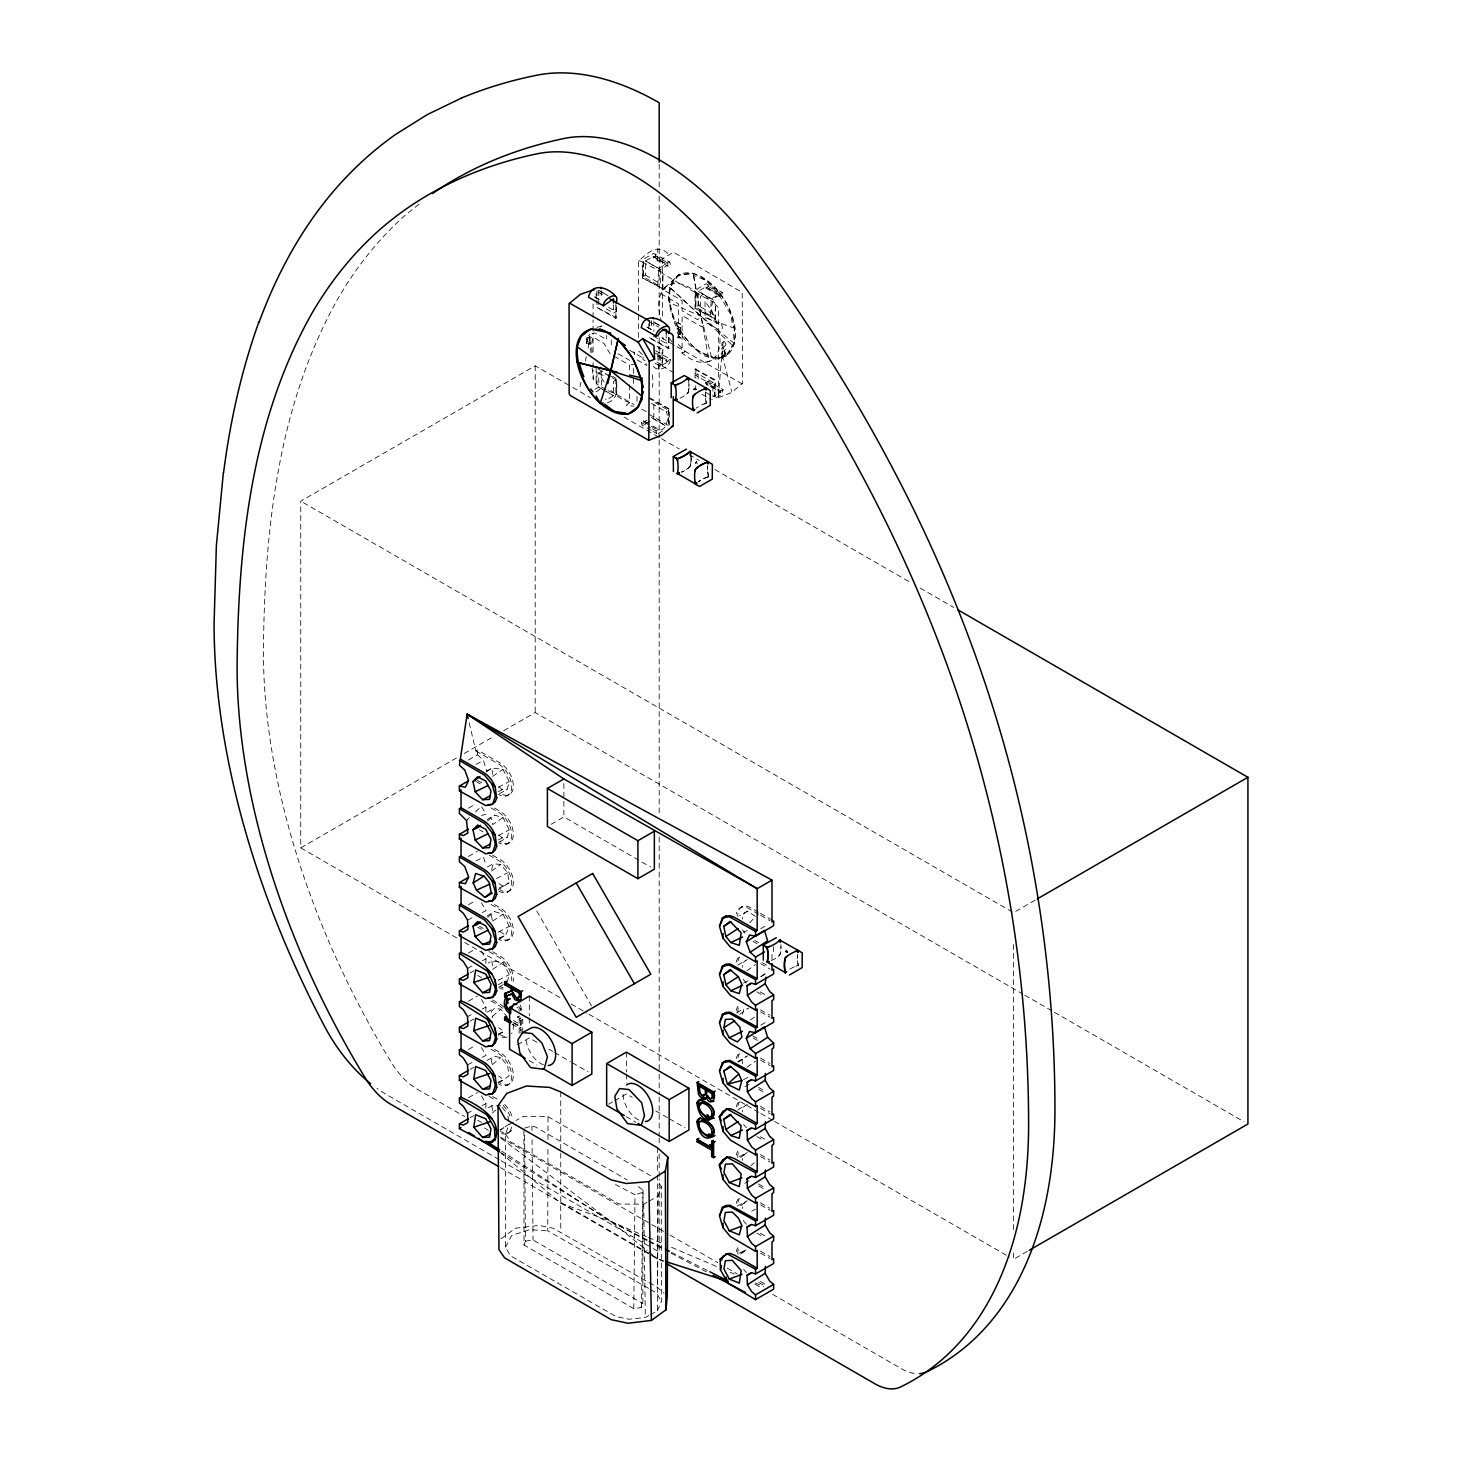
<?xml version="1.0" encoding="UTF-8"?>
<svg xmlns="http://www.w3.org/2000/svg" width="1462" height="1462" viewBox="0 0 1462 1462"><rect width="100%" height="100%" fill="white"/><g stroke="black" fill="none" stroke-linecap="round" stroke-linejoin="round"><path stroke-width="0.75" stroke-dasharray="5 3.75" d="M648.781 1315.562L645.327 1317.463L628.952 1319.254L616.087 1316.586L510.476 1255.803L505.523 1247.177L505.651 1134.183L508.758 1124.625L514.149 1121.573M606.017 389.459L596.13 383.757L596.953 383.208L593.462 380.559L593.079 369.959M593.079 367.675L593.079 360.84M593.079 351.721L593.079 333.482M593.079 331.216L593.079 319.812M593.079 317.528L593.079 303.858M594.888 389.404L598.762 387.065L598.78 372.92L601.247 371.494L610.495 376.83M638.492 337.43L638.51 312.74M638.51 310.492L638.528 261.095C647.337 253.072 658.467 242.308 669.048 254.863M523.908 1130.583L524.017 1245.003L633.777 1308.654L641.434 1307.54L642.841 1303.592L642.988 1190.105L637.14 1185.645M643.006 276.537L645.473 275.112L645.491 260.967L653.13 256.453L667.988 265.006L668.024 266.267L653.222 257.714L653.203 256.526L667.988 265.006L660.331 269.428L645.491 260.967L660.331 269.428L660.294 283.665L657.827 285.09L643.006 276.537L643.371 260.748L645.181 258.207L653.605 253.383L669.724 262.009L670.491 264.585L668.024 266.267M652.947 426.063L658.503 429.28C665.557 433.099 669.815 417.639 666.233 411.882L668.719 410.456L653.898 401.904L653.843 416.615L652.582 419.356M712.944 314.074C709.381 308.299 713.639 292.839 720.693 296.658L705.872 288.124L705.835 286.863L698.178 291.303L698.142 305.521L695.674 306.947L710.477 315.5L712.944 314.074L698.142 305.521M648.525 1288.351L547.757 1230.876L547.939 1148.675M547.958 1139.538L548.012 1116.694L523.158 1116.493L515.958 1120.568M612.34 377.909L616.05 380.047C617.531 389.733 617.713 401.008 605.56 403.165M657.827 285.09L658.594 268.441L669.724 262.009M668.719 410.456L668.353 426.228M710.477 315.5L711.263 298.833L722.392 292.418L723.16 294.995L720.693 296.658M601.247 371.494C600.279 378.073 604.756 389.111 595.692 391.761M695.674 306.947L696.022 291.157L697.849 288.617L706.256 283.774L722.392 292.418M720.675 392.127L720.693 390.939L705.872 382.386L705.835 383.684L720.602 392.309L705.835 383.684M650.499 1314.612L657.407 1310.829L658.138 1196.062L661.244 1186.504L657.626 1180.876M688.913 386.937L688.931 384.762M691.014 460.53L691.014 458.355M780.854 949.094L780.872 946.937M641.434 1307.54L642.988 1190.105M633.777 1308.654L635.001 1194.728L615.557 1184.585M705.872 382.386L708.339 381.216L723.16 389.769L721.077 394.831L712.652 399.711M718.865 358.08L726.431 355.979L734.326 343.46C737.524 314.568 720.602 284.45 693.317 273.54L678.733 274.618L674.768 278.657M655.067 353.055L668.024 360.547L667.988 361.845L660.312 366.268L654.793 363.051L660.312 366.268L660.294 352.068L657.827 353.493M708.339 381.216L707.023 385.493M655.689 350.807L670.491 359.36C670.272 366.871 658.339 373.157 653.039 366.048M726.431 355.979C716.599 357.532 704.574 359.506 697.392 350.697C680.378 334.524 664.68 312.21 670.181 287.521L678.733 274.618M485.804 963.421L485.987 958.889L481.418 951.068M485.804 1011.667L485.987 1007.135L481.418 999.314M485.804 1108.178L485.987 1103.646L481.418 1095.824M703.971 404.133L706.237 403.274L706.036 400.935A34.905 20.157 60 0 1 705.707 392.09M708.376 476.886L708.485 476.502A34.905 20.157 60 0 1 707.626 465.775A34.905 20.157 60 0 0 708.12 474.529L708.302 476.575M798.325 965.231L797.978 963.111M787.36 952.329L787.671 951.086M695.017 378.165L695.017 369.082L714.754 380.485L714.754 396.366L718.262 397.755L721.862 354.188L731.713 391.597M587.706 339.221L586.262 339.55M721.698 353.42C724.421 352.104 719.414 356.509 722.63 353.018M586.244 339.623L587.651 339.44M589.826 338.581L589.753 337.594M723.16 356.088L721.808 357.148L723.16 355.631M587.706 341.267L586.445 342.474L587.706 340.847M721.643 345.05L722.411 344.502L721.698 345.251M694.56 388.143C692.586 392.51 695.218 384.689 695.181 390.391M695.784 463.125L696.643 461.718L697.264 463.984M722.338 347.371L723.142 348.303L724.86 346.001A1.901 1.188 -55.5 0 0 724.238 343.808C723.653 340.39 721.643 345.142 723.471 346.494L721.15 345.836L721.771 343.826A2.175 1.371 -55.5 0 1 723.343 341.87M580.012 386.608L580.907 382.35M585.385 360.986L586.28 356.728M588.071 348.175L589.862 339.641L590.94 352.781M780.562 953.06L778.625 956.331M669.687 287.411L668.372 299.637L674.768 323.632A46.126 26.627 60 0 0 689.79 345.215L697.392 350.697L715.576 358.373A46.126 26.627 60 0 0 732.188 345.105L734.326 343.46L733.504 332.861L734.71 328.329L732.188 323.486L730.781 314.074L727.107 308.866A46.126 26.627 60 0 0 712.104 287.301L706.475 280.667L693.408 275.258L693.317 273.54L686.299 274.143A46.126 26.627 60 0 0 669.687 287.411L732.188 345.105M693.536 389.641L694.176 389.075M696.643 461.718L695.62 463.216L696.57 462.047M787.488 951.122L787.196 952.347M688.529 380.211A34.905 20.157 60 0 1 688.127 392.492L688.054 392.766A34.905 20.157 0 0 1 679.428 398.432M691.051 456.016A34.905 20.157 60 0 1 690.722 464.477L688.785 467.749A34.905 20.157 0 0 1 681.511 472.208M771.369 960.607A34.905 20.157 0 0 0 779.922 954.96L780.068 954.649A34.905 20.157 60 0 0 780.909 944.598M499.346 793.775L507.168 789.316L509.288 781.603L502.983 769.396L491.872 767.989L486.517 771.296M499.346 842.039L507.168 837.58L509.288 829.868L502.983 817.642L494.558 815.12L487.01 819.561M507.168 982.336L509.288 974.624L502.983 962.416L491.872 961.009L488.271 963.001M695.309 389.312L696.625 389.331M742.385 1014.336L743.957 1008.542L748.928 1008.213M491.652 869.561L493.279 863.75L500.753 864.481L507.661 872.814L509.105 882.756L498.103 889.919M798.289 965.377L795.913 966.309M588.82 343.332C591.617 340.975 586.847 343.935 589.807 342.784M690.192 466.122L690.21 466.067A34.905 20.157 60 0 0 690.612 453.805M680.433 334.341L678.094 334.25L677.198 330.851L680.488 332.751C679.848 338.49 674.329 327.36 680.122 333.61M524.017 1245.003L525.443 1241.147L524.639 1134.896M786.117 951.25L786.282 950.172L786.958 952.657M589.168 339.056C590.484 341.706 589.844 338.416 589.606 339.038M487.01 916.071L494.558 911.63L502.983 914.152L509.288 926.378L505.633 935.333L498.487 939.225M657.407 1310.829L661.372 1301.491L661.244 1186.504M690.137 466.287L690.192 466.396A34.905 20.157 0 0 1 681.511 472.025M520.783 1017.643L520.326 1018.63L517.712 1017.132L518.389 1016.291M589.917 342.565L588.857 343.095M725.17 353.621L724.183 353.402M505.523 1247.177L511.7 1235.5L529.536 1229.633L547.757 1230.876M589.57 337.521L588.985 338.453L589.899 337.996M686.683 394.155L688.109 392.565M724.732 350.569L724.055 351.775L724.713 350.569M725.042 353.786L725.463 352.58L724.183 353.64M718.262 397.755L731.164 392.73L742.568 383.483L742.203 292.437L673.562 252.25L657.132 261.735L657.845 248.686M749.732 922.924L755.452 916.345L747.356 911.155L739.662 915.705M487.632 820.84L494.558 815.12M487.632 917.35L494.558 911.63M507.661 1017.589L500.753 1009.237L494.558 1008.14L491.287 1011.613L492.511 1017.771M498.451 1083.159L509.105 1075.776L507.661 1065.835L500.753 1057.501L494.558 1056.405L491.287 1059.877L492.511 1066.017M706.128 403.146L706.164 403.092A34.905 20.157 0 0 0 696.241 408.136M708.211 476.722L708.266 476.685A34.905 20.157 0 0 0 698.324 481.729M789.9 969.142A34.905 20.157 0 0 1 797.96 965.377L798.161 965.194A34.905 20.157 60 0 1 797.484 954.357M469.448 817.623L466.451 820.456L470.782 819.049M475.424 811.958L481.418 806.293L485.987 814.133L481.638 815.54M664.79 287.74L676.084 277.469M718.737 329.736L707.608 323.303L701.577 326.794L682.096 315.536L682.096 352.963L683.321 354.005A43.257 24.982 60 0 0 718.737 329.736L722.63 328.182L720.894 321.896L716.965 323.431L705.031 316.541L705.031 301.537L708.321 298.869L703.734 293.698L700.444 296.311L700.444 317.857L697.429 319.593L682.096 310.748L682.096 300.66L663.108 289.695L665.722 287.411L660.879 293.698A43.257 24.982 60 0 0 661.665 321.75M722.283 358.373L723.16 357.569L722.118 357.861M587.157 342.894L586.262 343.68L587.322 343.387M750.901 1165.616L754.154 1162.802M492.383 1016.474L500.753 1009.237M492.383 1064.72L500.753 1057.501M492.383 1112.984L495.728 1110.097M706.384 403.073L706.219 402.927A34.905 20.157 60 0 1 705.543 392.181M418.991 204.278L405.504 214.987A881.056 508.685 60 0 0 338.563 297.554C277.707 404.736 264.366 530.998 263.434 652.143A559.672 323.139 60 0 0 391.615 1062.856A53.601 30.958 60 0 0 417.237 1089.172L464.642 1116.529M629.629 384.999L629.629 402.617L626.339 405.193L633.74 406.217M740.649 1157.484L745.675 1153.701M740.649 1205.748L745.675 1201.947M740.649 1253.994L745.675 1250.211M708.321 476.868L706.073 477.727A34.905 20.157 0 0 0 698.324 481.93M747.356 911.155L742.02 915.102L742.605 919.086M509.105 1124.04L500.223 1130.272M747.356 959.419L742.02 963.367L742.605 967.332M738.365 1062.106L747.356 1055.929L737.743 1061.613M747.356 1104.176L742.02 1108.123L742.605 1112.107M747.356 1152.44L742.02 1156.387L742.605 1160.353M747.356 1200.686L742.02 1204.633L742.605 1208.617M742.02 1252.897L747.356 1248.95M500.973 1238.789L515.483 1228.244L539.003 1225.412L553.221 1228.263L657.48 1287.437L664.022 1293.176M746.954 970.731L755.452 964.609M746.954 1067.242L755.452 1061.12M486.736 771.698L491.872 767.989L492.676 774.275M491.506 871.005L500.753 864.481M760.971 976.726L766.6 972.851L759.491 977.548M642.348 261.972L662.926 272.827L662.926 288.8L642.348 277.871L642.348 261.972L638.949 260.547M662.103 289.275L662.926 272.827M695.017 292.382L715.594 303.219L715.594 319.191L695.017 308.263L695.017 292.382L662.103 273.376M714.754 319.666L715.594 303.219M607.991 390.61L616.708 394.612L616.708 378.713L612.761 376.428M695.547 388.965L696.46 389.422M653.222 257.714L655.689 256.033L654.921 253.456M705.872 288.124L708.339 286.442L707.571 283.866M651.248 430.321L642.001 424.985L641.233 422.39L643.7 420.727L651.102 425.003M656.383 433.136L656.036 430.943L658.503 429.28M492.603 776.34L502.983 769.396M502.983 817.642L492.603 824.605L491.287 818.592M492.603 921.115L502.983 914.152M492.603 969.361L502.983 962.416M750.335 1019.909L755.635 1016.401M739.681 1014.226L747.082 1009.42M498.451 1034.895L503.787 1031.478L498.761 1027.695M744.871 1086.723L750.426 1083.36M744.743 1183.325L750.189 1180.072M722.374 352.525L722.703 351.629L721.716 352.653M737.743 965.103L745.437 960.552M737.743 1109.859L745.437 1105.309M694.45 388.307L694.56 389.495M736.537 1012.892L743.957 1008.542M643.7 420.727L643.737 421.988L647.575 419.758M658.211 433.574L663.255 430.65M642.348 277.871L662.926 288.8M616.708 317.912L596.13 306.983L615.886 318.387L616.708 302.013M606.182 308.793L613.583 313.069L616.05 311.644L616.032 305.357M456.729 937.928L300.752 847.869L300.752 501.155L535.202 365.811L570.747 386.315M695.017 308.263L715.594 319.191M653.276 335.986L666.233 343.46L668.719 342.035L668.682 335.748M662.103 350.076L662.926 349.601L662.103 365.957L662.103 350.076L658.156 347.792M669.377 348.321L648.799 337.393L668.554 348.778L669.377 332.422M616.05 380.047L613.583 381.472L613.547 395.709L605.889 400.131L605.853 398.87M695.017 369.082L715.594 380.01L714.754 396.366M712.944 382.477L698.142 373.925L695.674 375.35L710.477 383.903L712.944 382.477L712.963 396.622L720.602 392.309M648.799 398.194L669.377 409.122L669.377 425.003M300.752 847.869L456.4 758.01M464.276 753.46L493.827 736.409M503.677 730.726L535.202 712.524L1022.852 994.069M469.192 722.831L475.844 750.938L477.489 749.988L500.205 763.091A18.622 10.746 60 0 1 513.363 785.898A18.622 10.746 60 0 1 500.205 793.5M468.443 759.966L477.489 754.739L477.489 749.988M468.443 808.212L475.68 804.045M507.022 795.767L508.666 794.816M468.443 856.476L477.489 851.25M507.022 844.031L508.666 843.081M551.083 824.349L563.875 816.966L650.426 866.929M468.443 904.722L475.68 900.555M507.022 892.277L508.666 891.327M468.443 952.986L475.68 948.801M507.022 940.541L508.666 939.591M470.252 972.833L473.871 970.75M468.443 1001.232L477.489 996.006M470.252 1021.097L473.871 1018.996M517.712 1016.949L519.357 1015.999L517.712 1017.132M522.738 1032.592L522.738 1019.507L520.801 1018.374L520.801 1024.752L519.156 1025.703L519.156 1019.325L521.971 1017.68M468.443 1049.497L475.68 1045.312M519.156 1019.325L521.093 1020.458L522.738 1019.507M511.901 1024.04L519.156 1028.225L520.801 1027.274L520.801 1033.652M740.832 907.482L742.477 906.531M470.252 1069.343L473.871 1067.26M517.475 1044.745L529.317 1037.91L537.139 1042.424M468.443 1097.743L477.489 1092.516M507.022 1085.297L508.666 1084.347M470.252 1117.608L473.871 1115.506M785.478 951.799L786.392 950.483L785.88 951.506M507.022 1133.562L508.666 1132.611M524.584 1128.116L531.894 1125.978L535.732 1127.092L627.381 1180.017M608.631 1104.212L612.578 1101.928M614.552 1100.795L626.394 1093.941L632.26 1097.341M1035.151 900.135L1013.477 912.653L300.752 501.155M642.311 1192.572L635.001 1194.728M1027.274 1251.399L1013.477 1259.367L1013.477 1252.514M650.042 421.184L642.001 424.985M760.77 928.662L766.38 925.464M760.77 1025.173L768.263 1020.896M499.346 986.795L503.257 984.566M505.651 1134.183L510.585 1141.785L618.993 1204.012L643.755 1204.195L647.355 1202.166M649.146 1201.143L658.138 1196.062M487.394 866.984L493.279 863.75M488.271 1107.757L491.872 1105.765L500.753 1105.747M499.145 888.128L509.105 882.756M739.37 1156.698L745.364 1153.5M737.36 1206.022L745.364 1201.764M739.37 1253.208L745.364 1250.01M486.992 1012.179L494.558 1008.14M486.992 1060.425L494.558 1056.405M751.724 1211.212L755.507 1209.22M498.323 787.287L509.288 781.603M498.323 835.551L509.288 829.868M498.323 932.062L509.288 926.378M498.323 980.308L509.288 974.624M743.573 983.158L749.056 980.308M743.573 1079.669L749.056 1076.818M498.304 791.655L502.215 789.644L507.168 789.316M498.304 839.919L502.215 837.909L507.168 837.58M498.304 984.675L502.215 982.665L498.816 979.869M467.548 920.073L473.067 917.241M482.296 912.526L485.987 910.625L481.418 902.803M467.548 968.337L473.067 965.505M482.296 960.772L485.987 958.889M467.548 1016.583L471.221 1014.701M482.296 1009.036L485.987 1007.135M467.548 1064.848L473.067 1062.015M482.296 1057.282L485.987 1055.4L481.418 1047.578M467.548 1113.094L471.221 1111.211M482.296 1105.546L485.987 1103.646M476.009 764.352L483.483 760.551L486.718 770.967M476.009 860.862L483.483 857.061L486.078 865.394M496.513 878.498L507.661 872.814M587.541 337.649L586.262 338.27L587.706 338.179M586.426 341.139L587.706 339.714L586.445 342.071M586.426 341.651L587.541 341.121M723.16 351.026L721.881 351.063M724.183 350.551L725.463 349.327M724.183 352.927L725.298 351.739M668.024 360.547L670.491 359.36M720.693 390.939L723.16 389.769M723.343 341.87L724.585 341.852A2.175 1.371 -55.5 0 1 725.024 342.839L725.609 343.552A2.723 1.7 -55.5 0 1 725.627 345.599L723.16 348.979A1.882 1.17 -55.5 0 1 721.789 348.596L722.356 347.335M498.012 1034.073L503.787 1031.478M498.012 1082.319L503.787 1079.724L498.761 1075.959M499.949 1129.706L503.787 1127.988L500.443 1125.466M499.364 937.818L505.633 935.333L498.834 930.801M610.147 353.932L604.117 343.479L592.987 337.064L589.095 338.617L590.831 334.341L594.76 332.806L606.693 339.696L606.693 335.419M682.096 352.963L685.386 351.757L677.984 344.21L674.695 345.361M743.263 932.098L747.447 930.654M706.731 362.028L721.205 357.386M597.081 327.415L603.349 325.423A43.257 24.982 60 0 0 600.315 326.83M525.443 1241.147L533.063 1239.995L642.841 1303.592M645.089 360.785L643.042 359.524L643.042 355.357M742.203 383.921L655.744 334.56M634.526 364.404L631.237 364.44M629.629 402.617L628.404 402.214A43.257 24.982 60 0 1 608.503 387.649M500.333 1152.568L560.75 1203.098L657.48 1258.946L663.876 1260.975M734.71 328.329L700.938 316.249L669.633 302.744M560.75 1203.098L610.842 1221.483L646.423 1236.633M648.507 1237.51L663.163 1243.76M671.533 1247.324L717.586 1266.933M730.141 1272.269L734.326 1274.06M755.251 1282.978L763.621 1286.542M647.191 1239.94L610.842 1221.483L501.375 1152.933M649.201 1240.982L663.346 1248.164M671.423 1252.258L707.772 1270.734M646.917 1240.507L610.842 1221.483L501.649 1151.106M648.927 1241.567L662.962 1248.968M670.985 1253.19L707.06 1272.214M713.036 299.765L698.178 291.303L712.963 299.948M594.76 296.95L600.315 300.112L594.833 296.823M651.175 329.389L645.583 326.209L651.12 329.48M658.686 356.545L667.988 361.845L655.049 354.279M602.381 389.349L613.547 395.709L606.145 391.396M651.412 417.547L666.233 425.99M650.499 1289.484L656.42 1292.865L661.372 1301.491M598.78 304.516L598.762 290.39L608.009 295.69M598.689 290.317L607.973 295.671M705.616 392.383L711.208 395.581M643.737 421.988L658.613 430.522M548.012 1116.694L650.517 1175.594M655.689 256.033L670.491 264.585M708.339 286.442L723.16 294.995M714.754 303.785L718.646 307.842L718.646 396.714M645.473 275.112L660.294 283.665M660.879 293.698L678.386 303.804L678.478 337.247L680.086 337.539L678.478 335.986M598.122 292.144L604.044 295.58M648.799 321.421L658.668 327.123M608.649 307.367L616.05 311.644M657.005 346.183L662.926 349.601M657.005 362.156L662.926 365.573M642.348 354.572L638.492 350.898M662.103 365.957L673.726 372.664M629.629 350.295L642.914 357.971M701.998 394.32L711.263 399.674M637.231 359.963L646.953 365.591M688.109 392.803L688.639 390.884A34.905 20.157 60 0 0 689.095 384.67M618.134 353.749L629.629 360.383M614.058 356.18L629.629 365.189L629.629 371.787M649.621 397.719L669.377 409.122M598.122 368.936L606.017 373.486M607.991 374.637L615.886 379.188L615.886 395.16M598.78 372.92L604.318 376.136M651.431 403.329L666.233 411.882M616.708 394.612L634.142 404.663M641.873 409.141L647.684 412.485M648.799 414.166L668.554 425.57L668.554 409.598M641.233 422.39L650.48 427.745M652.344 428.805L656.036 430.943M653.112 431.4L656.803 433.538M572.72 387.467L590.484 397.719M624.036 417.09L659.581 437.613M661.555 438.764L679.318 449.017M689.205 454.719L699.074 460.42M714.863 469.54L910.314 582.369M920.201 588.071L953.754 607.461M1024.825 995.202L1052.476 1011.156M1054.449 1012.307L1243.979 1121.719M758.504 912.233L750.938 907.865A18.622 10.746 60 0 0 737.798 916.363M760.404 913.33L773.636 920.969M475.844 750.938L498.56 764.041A18.622 10.746 60 0 1 511.718 786.848A18.622 10.746 60 0 1 498.56 794.451M758.76 914.28L749.293 908.816A18.622 10.746 60 0 0 736.336 913.896M760.642 915.358L770.108 920.822M477.489 780.379L483.173 783.669M754.721 940.45L758.504 942.624M475.844 781.329L481.528 784.619M753.076 941.4L756.859 943.575M494.522 808.084L500.205 811.355A18.622 10.746 60 0 1 513.363 834.144A18.622 10.746 60 0 1 500.205 841.746M762.287 962.672L767.97 965.943M490.994 807.938L498.56 812.305A18.622 10.746 60 0 1 511.718 835.094A18.622 10.746 60 0 1 498.56 842.697M760.642 963.622L770.108 969.087M479.39 829.74L483.173 831.915M760.404 991.967L766.07 995.256M756.859 991.839L764.425 996.207M492.639 855.233L500.205 859.601A18.622 10.746 60 0 1 513.363 882.408A18.622 10.746 60 0 1 500.205 890.011M760.404 1009.84L769.853 1015.304M489.094 855.106L498.56 860.551A18.622 10.746 60 0 1 511.718 883.359A18.622 10.746 60 0 1 498.56 890.961M760.642 1011.868L770.108 1017.333M752.82 1035.864L758.504 1039.135M753.076 1037.91L760.642 1042.278M494.522 904.594L500.205 907.865A18.622 10.746 60 0 1 513.363 930.654A18.622 10.746 60 0 1 500.205 938.257M760.404 1058.086L769.853 1063.55M490.994 904.448L498.56 908.816A18.622 10.746 60 0 1 511.718 931.605A18.622 10.746 60 0 1 498.56 939.207M760.642 1060.133L770.108 1065.597M479.39 926.25L483.173 928.425M758.504 1087.399L766.07 1091.767M477.745 927.2L481.528 929.375M758.76 1089.428L764.425 1092.717M492.639 951.744L500.205 956.111A18.622 10.746 60 0 1 513.162 981.441M760.404 1106.35L769.853 1111.796M489.094 951.616L498.56 957.062A18.622 10.746 60 0 1 511.7 980.746M760.642 1108.379L770.108 1113.843M464.624 942.478L561.353 998.345M571.24 1004.028L587.03 1013.148M589.003 1014.299L744.98 1104.34M746.954 1105.491L758.796 1112.326M760.77 1113.459L772.612 1120.294M774.586 1121.445L1009.529 1257.082M760.404 1136.742L766.07 1140.013M477.745 975.446L481.528 977.639M756.859 1136.595L764.425 1140.963M492.639 1000.008L500.205 1004.376A18.622 10.746 60 0 1 504.701 1007.885M760.404 1154.596L769.853 1160.06M490.994 1000.958L498.56 1005.326A18.622 10.746 60 0 1 503.056 1008.835M760.642 1156.643L770.108 1162.107M513.546 1020.567L520.801 1024.752M513.71 1022.559L519.156 1025.703M513.546 1023.089L520.801 1027.274M548.853 1049.186L552.764 1051.434M554.719 1052.567L570.344 1061.595M572.3 1062.728L587.925 1071.737M655.689 1110.864L667.421 1117.644M669.377 1118.759L685.002 1127.787M758.504 1183.909L766.07 1188.277M758.76 1185.938L764.425 1189.227M529.116 1060.59L536.938 1065.104M626.193 1116.621L635.952 1122.268M494.522 1049.351L500.205 1052.622A18.622 10.746 60 0 1 513.363 1075.429A18.622 10.746 60 0 1 500.205 1083.031M760.404 1202.861L769.853 1208.306M490.994 1049.204L498.56 1053.572A18.622 10.746 60 0 1 511.718 1076.379A18.622 10.746 60 0 1 498.56 1083.982M760.642 1204.889L770.108 1210.353M760.404 1233.252L766.07 1236.523M756.859 1233.106L764.425 1237.473M492.639 1096.518L498.304 1099.789M760.404 1251.106L769.853 1256.571M489.094 1096.372L496.66 1100.74M760.642 1253.153L770.108 1258.618M760.404 1281.498L766.07 1284.787M477.745 1120.221L481.528 1122.396M758.76 1282.448L764.425 1285.738M484.397 1127.933L488.345 1130.217M500.187 1137.052L668.079 1233.983M670.053 1235.116L717.787 1262.675M727.235 1268.139L737.195 1273.895M754.977 1284.148L760.898 1287.583M772.594 1294.327L901.122 1368.542A53.601 30.958 60 0 0 918.118 1373.695M499.127 1159.585L386.48 1094.563A116.339 67.161 60 0 1 376.958 1088.422M501.1 1160.737L651.284 1247.433M653.258 1248.585L659.179 1252.002L659.179 1179.03M500.552 1167.663L649.877 1253.866M651.76 1254.963L663.108 1261.505M720.675 295.47L705.835 286.863L720.565 295.415M658.814 325.021L653.24 321.804L664.296 328.219M653.24 418.625L666.142 426.173M598.762 387.065L604.299 390.317M498.926 883.596L503.787 886.703M501.046 1138.222L610.842 1221.483L647.118 1250.613M648.854 1252.002L657.48 1258.946M734.326 343.46L700.938 316.249L670.181 287.521M498.816 786.848L502.215 789.644M498.816 835.094L502.215 837.909M518.553 1006.313L520.965 1010.041M516.908 1007.263L517.95 1008.14M658.594 369.265L657.827 355.595M477.489 754.739L483.483 760.551M502.142 1107.428L507.661 1114.099M663.675 339.074L662.524 337.064M520.161 1005.052L523.03 1012.654M536.773 911.009L591.525 1005.838M520.033 1008.232L521.057 1010.863M646.003 363.545L646.35 364.477M716.965 323.431L716.252 321.421A43.257 24.982 60 0 0 705.031 301.537M518.772 1009.42L519.321 1010.991M711.537 357.331L700.938 316.249L693.317 273.54M786.501 951.652L786.392 950.483L786.885 952.42M491.287 915.102L492.511 921.261M693.408 275.258L708.467 357.258M742.02 1059.877L742.605 1063.843M507.954 1116.091L508.813 1122.048M491.872 961.009L492.95 969.379M491.872 1105.765L492.676 1112.052M592.183 368.113L593.079 379.06M643.755 1204.195L645.327 1317.463M531.894 1125.978L531.949 1130.528M532.04 1139.647L533.063 1239.995M797.338 956.44L797.357 958.633M707.498 467.858L707.517 470.051M705.415 394.283L705.415 396.458M698.142 373.925L698.16 380.01M695.693 385.767L695.711 389.915M653.88 321L653.898 331.417M651.394 320.726L651.412 328.84M613.565 304.955L613.583 313.069M601.211 290.591L601.229 298.924M666.233 333.373L666.233 343.46M662.487 258.646L662.524 319.136M1013.477 944.58L1013.477 1229.706M773.636 946.608L773.636 951.36L771.991 952.31L771.991 961.247M721.881 355.339L723.16 354.517L722.813 356.728L721.881 356.454M695.839 291.833L695.839 307.788M695.839 368.607L695.839 377.726M668.554 337.375L668.554 348.778M659.179 164.329L659.179 187.136M659.179 196.255L659.179 317.108M659.179 337.631L659.179 437.96M659.179 440.245L659.179 814.206M659.179 836.995L659.179 1071.865M659.179 1074.15L659.179 1094.672M659.179 1096.957L659.179 1135.718M659.179 1138.003L659.179 1144.837M659.179 1153.957L659.179 1176.764M657.48 1147.798L657.48 1172.762M657.48 1175.028L657.48 1287.437M649.621 321.019L649.621 327.835M648.799 323.705L648.799 328.256M643.17 261.424L643.17 277.396M637.03 396.403L637.03 401.758M634.161 352.744L634.526 354.389L634.526 352.452L631.237 351.063M633.338 368.479L633.338 377.086M633.338 379.243L633.338 383.537M626.394 1052.147L626.394 1071.957M626.394 1074.15L626.394 1082.94M615.886 304.699L615.886 318.387M611.28 339.86L611.28 346.311M596.953 290.627L596.953 297.426M596.953 299.692L596.953 306.508M596.953 371.86L596.953 383.208M596.13 293.295L596.13 302.415M596.13 367.784L596.13 383.757M589.844 340.81L588.729 341.359M563.875 783.431L563.875 799.074M563.875 801.304L563.875 816.966M560.75 1091.95L560.75 1231.589M535.202 365.811L535.202 712.524M529.317 996.115L529.317 1015.907M529.317 1018.1L529.317 1024.698M521.093 1020.458L521.093 1033.543M519.156 1028.225L519.156 1034.603M543.407 1064.775A20.943 12.098 60 0 1 526.028 1037.91M638.784 1120.075A20.943 12.098 60 0 1 623.104 1093.941M746.442 1272.525A18.622 10.746 60 0 1 743.701 1269.363M737.798 1254.158A18.622 10.746 60 0 1 739.534 1246.666M511.59 1130.254A18.622 10.746 60 0 1 500.205 1131.277M504.701 1104.395A18.622 10.746 60 0 1 512.815 1119.015M746.442 1224.279A18.622 10.746 60 0 1 742.477 1219.345M737.981 1202.458A18.622 10.746 60 0 1 739.534 1198.401M737.798 1157.648A18.622 10.746 60 0 1 739.534 1150.155M504.701 1036.448A18.622 10.746 60 0 1 500.205 1034.767M513.162 1024.423A18.622 10.746 60 0 1 511.59 1033.744M746.442 1127.769A18.622 10.746 60 0 1 743.701 1124.589M737.981 1105.948A18.622 10.746 60 0 1 739.534 1101.891M503.239 987.855A18.622 10.746 60 0 1 500.205 986.521M737.981 1057.702A18.622 10.746 60 0 1 739.534 1053.645M737.798 1012.874A18.622 10.746 60 0 1 739.534 1005.381M746.442 982.994A18.622 10.746 60 0 1 742.477 978.078M737.981 961.192A18.622 10.746 60 0 1 739.534 957.135M745.035 933.231A18.622 10.746 60 0 1 742.477 929.814M736.336 1251.673A18.622 10.746 60 0 1 737.89 1247.616M511.517 1127.147A18.622 10.746 60 0 1 500.077 1133.013M503.056 1105.345A18.622 10.746 60 0 1 509.946 1116.018M736.336 1203.409A18.622 10.746 60 0 1 740.832 1197.013M736.336 1155.163A18.622 10.746 60 0 1 737.89 1151.106M507.022 1037.051A18.622 10.746 60 0 1 498.56 1035.717M736.336 1106.898A18.622 10.746 60 0 1 740.832 1100.502M503.056 989.153A18.622 10.746 60 0 1 498.56 987.471M736.336 1058.652A18.622 10.746 60 0 1 740.832 1052.256M736.336 1010.388A18.622 10.746 60 0 1 737.89 1006.331M736.336 962.142A18.622 10.746 60 0 1 740.832 955.746M672.1 342.035A43.257 24.982 60 0 1 669.925 338.873M663.108 289.695A43.257 24.982 60 0 1 700.444 296.311M589.789 334.396A1.901 1.188 -55.5 0 1 588.565 335.693M603.879 381.655A43.257 24.982 60 0 1 598.945 373.395M592.147 352.543A43.257 24.982 60 0 1 592.987 337.064M652.344 374.784A43.257 24.982 60 0 1 652.472 387.375M680.524 328.365C680.031 326.958 676.486 326.044 677.198 325.825A1.955 1.133 60 0 1 677.747 325.167L679.629 326.099A2.248 1.298 60 0 1 680.397 327.488L680.524 328.365M590.008 343.003L588.565 344.502L590.008 343.223M725.463 354.736C723.672 357.916 723.58 353.256 725.463 354.736M590.008 336.26L588.565 337.759L590.008 336.26M680.488 338.033L677.198 337.631L678.13 337.21L677.198 334.195L680.488 338.033M680.488 324.144L677.198 322.243L677.564 324.4L677.564 322.956L680.488 324.144M680.488 329.973L677.198 328.073L677.198 330.12L677.564 328.786L680.488 331.929L680.488 329.973M670.4 304.717A46.546 26.864 60 0 0 724.659 356.235A46.546 26.864 60 0 0 712.688 284.962A46.546 26.864 60 0 0 670.4 304.717"/><path stroke-width="1.5" d="M569.522 303.073L638.163 342.145L649.238 361.315L648.762 440.3L570.271 395.508L569.157 393.698L569.083 303.676L580.414 294.355L594.723 289.33M667.823 1157.063L667.293 1296.026L665.923 1309.879L651.412 1320.424L627.911 1323.256L611.262 1319.674L504.609 1257.868L498.944 1249.663L498.012 1105.765L506.711 1093.448L526.411 1086.01L549.621 1087.399L560.75 1091.95L657.48 1147.798L667.823 1157.063L665.338 1171.062L665.923 1309.879M629.537 375.076L642.037 377.982L642.037 399.583L636.957 408.337A46.126 26.645 60 0 1 631.748 411.699M666.233 333.373C669.486 325.386 658.375 331.618 658.503 334.999L656.036 336.169C655.506 328.895 673.562 319.392 668.682 333.665M613.565 302.926L613.547 298.869L603.386 305.777C602.856 298.486 620.893 288.983 616.032 303.255M765.412 1266.476L765.156 1273.274L769.725 1281.096L773.636 1284.404L773.636 1289.155L755.543 1299.608L727.912 1283.033L720.455 1269.875L720.163 1259.184L726.98 1253.775L755.543 1269.199L757.188 1268.248L757.188 1250.394L755.543 1251.344L730.287 1236.523L722.904 1227.568L719.505 1215.836L722.356 1207.466L729.246 1206.241L755.543 1220.953L757.188 1220.002L757.188 1202.148L755.543 1203.098L730.287 1188.277L722.904 1179.322L719.304 1164.94L723.087 1159.658L726.98 1157.264L755.543 1172.688L757.188 1171.738L757.188 1153.883L755.543 1154.834L755.543 1150.082L751.614 1146.793L747.393 1139.958L747.064 1130.528L751.614 1127.951L755.543 1129.194L773.636 1118.741L773.636 1113.989L771.991 1114.939L771.991 1097.085L773.636 1096.134L773.636 1091.383L769.725 1088.075L765.156 1080.254L765.412 1073.455M755.543 1203.098L755.543 1198.347L751.614 1195.039L747.393 1188.222L747.064 1178.774L751.614 1176.216L755.543 1177.44L773.636 1166.987L773.636 1162.235L771.991 1163.185L771.991 1145.331L773.636 1144.38L773.636 1139.629L769.725 1136.339L765.156 1128.5L765.412 1121.719M755.543 1251.344L755.543 1246.593L751.614 1243.285L747.393 1236.468L747.064 1227.038L751.614 1224.462L755.543 1225.704L773.636 1215.251L773.636 1210.499L771.991 1211.45L771.991 1193.595L773.636 1192.645L773.636 1187.893L769.725 1184.585L765.156 1176.764L765.412 1169.966M755.543 1299.608L755.543 1294.857L751.614 1291.549L747.393 1284.732L747.064 1275.284L751.614 1272.726L755.543 1273.95L773.636 1263.497L773.636 1258.745L771.991 1259.696L771.991 1241.841L773.636 1240.891L773.636 1236.139L769.725 1232.85L765.156 1225.01L765.412 1218.23M755.543 1154.834L730.287 1140.013L722.904 1131.058L719.304 1116.694L723.087 1111.394L726.98 1109L755.543 1124.442L757.188 1123.492L757.188 1105.638L755.543 1106.588L730.287 1091.767L722.904 1082.812L719.505 1071.079L722.356 1062.71L729.246 1061.467L755.543 1076.178L757.188 1075.228L757.188 1057.373L755.543 1058.324L730.287 1043.503L722.904 1034.548L719.505 1022.815L722.356 1014.445L729.246 1013.221L755.543 1027.932L757.188 1026.982L757.188 1009.127L755.543 1010.078L730.287 995.256L722.904 986.302L719.505 974.569L722.356 966.199L729.246 964.957L755.543 979.668L757.188 978.718L757.188 960.863L755.543 961.813L730.287 946.992L722.904 938.037L723.087 933.578M722.904 986.302L723.087 981.824M722.904 1034.548L723.087 1030.089M722.904 1082.812L723.087 1078.335M722.904 1131.058L723.087 1126.599M722.904 1179.322L723.087 1174.845M722.904 1227.568L723.087 1223.109M675.462 387.448L675.206 385.091L677.527 384.25M694.907 481.857L695.364 484.196L699.585 486.462L712.268 479.116L712.396 464.313L708.229 461.955A34.905 20.157 0 0 0 695.601 469.192L696.917 467.822A34.905 20.157 0 0 1 706.329 462.449L708.503 461.864L690.101 451.52A34.905 20.157 0 0 1 677.564 458.776L677.198 459.068A34.905 20.157 60 0 1 677.399 473.505L695.638 484.032A34.905 20.157 0 0 1 696.771 482.972M767.057 947.65L767.221 947.632A34.905 20.157 60 0 1 767.258 962.087L767.459 960.461A34.905 20.157 60 0 0 767.404 949.624L767.057 947.65L763.292 945.311L763.328 960.15M643.353 391.725L638.656 406.235L627.947 414.349C594.467 411.864 576.412 376.52 577.015 346.677L580.944 336.388L584.617 333.135A46.126 26.645 60 0 1 589.807 329.772M507.881 1003.425L508.027 1002.018M223.394 472.354L216.376 545.509L214.073 623.653A629.482 363.435 60 0 0 324.655 1026.543A116.339 67.161 60 0 0 370.672 1083.671M755.543 1058.324L755.543 1053.572L750.152 1048.693L746.314 1038.258L749.549 1031.551L755.543 1032.684L773.636 1022.23L773.636 1017.479L771.991 1018.429L771.991 1000.575L773.636 999.624L773.636 994.873L769.725 991.565L765.156 983.743L766.015 977.201M459.397 760.441L484.653 775.262L492.036 784.217L495.435 795.949L492.584 804.319L485.695 805.544L459.397 790.832L459.397 786.081L465.391 787.214L468.626 780.525L464.788 770.072L459.397 765.193L467.146 714.169L771.991 880.124L771.991 921.919L773.636 920.969L773.636 925.72L755.543 936.173L749.549 935.04L746.314 941.747L750.152 952.182L755.543 957.062L755.543 961.813M769.213 961.704L767.258 962.087A34.905 20.157 0 0 0 769.213 961.503M473.779 982.464L475.643 969.964L485.676 974.003L491.013 984.109L489.551 992.369L482.661 992.735L473.779 982.464L489.752 977.018M473.779 1030.728L475.643 1018.21L485.676 1022.249L491.013 1032.355L489.551 1040.615L482.661 1040.999L473.779 1030.728L489.752 1025.282M473.779 1078.974L475.643 1066.474L485.676 1070.513L491.013 1080.601L489.551 1088.879L482.661 1089.245L473.779 1078.974L489.752 1073.528M473.779 1127.239L475.643 1114.72L485.676 1118.759L491.013 1128.865L489.551 1137.125L482.661 1137.509L473.779 1127.239L489.752 1121.793M723.928 1027.676L725.39 1019.416L732.279 1019.051L739.754 1026.945L741.928 1037.198L737.341 1041.931L729.264 1037.782L723.928 1027.676L734.692 1020.823M700.335 1105.126L702.052 1101.928C707.992 1102.037 714.388 1107.721 713.584 1114.044A5.939 3.436 60 0 1 711.976 1116.054L711.044 1116.182M675.517 398.285L675.152 400.168L693.536 410.438A34.905 20.157 0 0 1 694.669 409.397M679.355 473.121L677.235 473.743L677.619 471.879M708.065 463.692L708.503 461.864M797.923 952.274L798.289 950.391L796.169 951.031M593.079 290.189L593.462 289.238M692.878 397.5L694.815 394.228M694.962 471.093L695.327 469.521A34.905 20.157 60 0 0 695.437 483.922L696.771 483.173M785.24 957.976L784.82 959.675A34.905 20.157 60 0 0 784.747 970.439L785.222 972.778L786.611 971.755M607.772 383.665L617.805 340.573M511.864 1007.921L513.71 1004.01L516.689 1004.504M720.455 1269.875L721.515 1265.507M618.316 338.416L610.787 370.727L600.188 403.384L603.258 403.037M492.584 997.34C504.755 974.587 477.983 959.821 461.042 952.511L459.397 953.462L459.397 958.213L463.326 961.503L467.548 968.337L467.877 977.767L463.326 980.344L459.397 979.101L459.397 983.853L485.695 998.564L492.584 997.34L488.253 997.705M492.584 1045.586C504.755 1022.852 477.983 1008.086 461.042 1000.757L459.397 1001.708L459.397 1006.459L463.326 1009.767L467.548 1016.583L467.877 1026.032L463.326 1028.59L459.397 1027.366L459.397 1032.117L485.695 1046.829L492.584 1045.586L488.253 1045.951M473.195 882.92L475.643 873.454L484.123 876.231L489.076 882.28L491.177 892.441L484.891 897.376L476.466 890.175L473.195 882.92L483.94 876.067M693.39 395.581L693.463 395.617A34.905 20.157 0 0 1 706.055 388.399L704.245 388.855M798.033 950.556L797.978 950.574A34.905 20.157 0 0 0 785.459 957.774L786.757 956.404M468.443 829.118L459.397 834.345L459.397 839.097L485.695 853.808L492.584 852.565L495.435 844.195L492.036 832.463L484.653 823.508L459.397 808.687L461.042 807.737L483.739 820.858A18.622 10.746 60 0 1 495.143 835.04L496.714 846.169L495.143 850.226L492.201 852.584L488.253 852.931M468.443 877.364L459.397 882.591L459.397 887.343L485.695 902.054L492.584 900.83L495.435 892.46L492.036 880.727L484.653 871.772L459.397 856.951L461.042 856.001L483.739 869.104A18.622 10.746 60 0 1 495.143 883.286L496.714 894.433L495.143 898.49L492.201 900.83L488.253 901.195M468.443 925.629L459.397 930.855L459.397 935.607L485.695 950.318L492.584 949.076L495.435 940.706L492.036 928.973L484.653 920.018L459.397 905.197L461.042 904.247L483.739 917.368A18.622 10.746 60 0 1 495.143 931.55L496.714 942.679L495.143 946.736L492.201 949.094L488.253 949.441M468.443 1070.385L459.397 1075.612L459.397 1080.363L485.695 1095.075L492.584 1093.85L495.435 1085.48L492.036 1073.748L484.653 1064.793L459.397 1049.972L461.042 1049.022L483.739 1062.125A18.622 10.746 60 0 1 495.143 1076.306L496.714 1087.454L495.143 1091.511L492.201 1093.85L488.253 1094.197M722.904 938.037L719.505 926.305L722.356 917.935L726.029 916.034L729.977 915.687L734.491 917.368L757.188 930.472L757.188 888.677L467.146 714.169L468.169 718.5M506.784 998.071L506.382 1005.637M259.121 322.097C277.652 271.713 303.986 223.668 340.134 183.719A966.163 557.826 60 0 1 395.836 134.285L427.361 114.548L461.316 98.155M461.042 759.491L483.739 772.594A18.622 10.746 60 0 1 495.143 786.775L496.714 797.923L495.143 801.98L492.201 804.319L488.253 804.685M495.143 979.796L496.714 990.944L495.143 995.001L492.201 997.34M495.143 1028.06L496.714 1039.19L495.143 1043.247L492.201 1045.604M495.143 1139.757C503.147 1118.247 476.521 1104.395 461.042 1097.268L459.397 1098.218L459.397 1102.969L463.326 1106.277L467.548 1113.094L467.877 1122.542L463.326 1125.1L459.397 1123.876L459.397 1128.627L487.961 1144.052L492.201 1142.114L495.143 1139.757L494.485 1127.951L487.029 1114.793L459.397 1098.218M721.515 1115.451L723.087 1111.394M721.515 1163.715L723.087 1159.658M721.515 1260.226L723.087 1256.169M507.277 997.029L505.633 997.979C502.745 1003.316 504.774 1011.43 510.75 1013.623M714.023 1101.233C710.404 1103.426 708.613 1094.398 707.37 1097.304L705.287 1097.925L702.674 1096.518A6.378 3.692 60 0 1 700.115 1093.192L698.781 1083.324M719.505 926.305L723.087 918.374L726.029 916.034M719.505 974.569L723.087 966.638L726.029 964.28L729.977 963.933L757.188 978.718M719.505 1022.815L723.087 1014.884L726.029 1012.545L729.977 1012.179L757.188 1026.982M719.505 1071.079L723.087 1063.148L726.029 1060.791L729.977 1060.443L757.188 1075.228M719.505 1215.836L723.087 1207.904L726.029 1205.565L729.977 1205.2L757.188 1220.002M617.037 372.189L577.399 362.448L577.015 346.677L580.944 336.388L590.337 329.023L610.787 333.062M693.244 395.928L693.299 395.8A34.905 20.157 60 0 0 693.353 410.329L692.824 408.282M522.61 1032.519L517.767 1040.176L519.869 1052.987L530.505 1067.607L544.156 1069.289L547.446 1056.642L541.872 1042.936L531.985 1033.543L522.61 1032.519L529.5 1028.919A20.943 12.098 60 0 1 552.179 1042.004A20.943 12.098 60 0 1 548.25 1065.542M714.991 1135.572C707.297 1141.639 695.638 1127.659 699 1119.38A8.991 5.19 60 0 1 700.682 1117.681M648.762 440.3L662.03 435.018L673.233 425.808L673.233 396.604M677.564 461.042L677.198 459.068L679.611 457.844A34.905 20.157 0 0 0 688.913 452.398L690.228 451.301L690.777 453.695M789.443 975.026L802.181 967.588L802.218 952.804L780.05 940.157A34.905 20.157 60 0 1 780.452 942.387L779.959 940.066A34.905 20.157 0 0 1 767.422 947.358L769.469 946.407M473.012 781.567L477.599 776.834L485.676 780.982L491.013 791.088L489.551 799.348L482.661 799.714L475.187 791.819L473.012 781.567L479.883 776.633M473.012 829.831L477.599 825.08L485.676 829.228L491.013 839.334L489.551 847.594L482.661 847.978L475.187 840.065L473.012 829.831L480.322 825.336M473.012 926.341L477.599 921.59L485.676 925.738L491.013 935.844L489.551 944.105L482.661 944.489L475.187 936.575L473.012 926.341L480.322 921.846M686.829 378.804L688.218 377.781L688.693 380.12M785.295 972.851L785.478 972.596A34.905 20.157 0 0 1 786.611 971.554M726.98 1109L719.304 1116.694L721.515 1120.733M726.98 1157.264L719.304 1164.94L721.515 1168.997M693.5 410.676L694.669 409.579M778.771 940.98L780.105 939.92M738.657 1074.15L727.418 1084.274L739.297 1090.085L741.746 1080.601L738.474 1073.364L730.05 1066.145L723.763 1071.098L727.418 1084.274L742.02 1080.381M700.755 1121.5L702.052 1120.404C707.992 1120.513 714.388 1126.215 713.584 1132.538A5.939 3.436 60 0 1 711.976 1134.549L708.54 1134.019M638.163 342.145L642.677 338.544L653.88 345.324L654.592 359.213L649.238 361.315M487.961 1144.052L494.777 1138.642M720.163 1259.184L726.98 1253.775M723.763 926.323L730.05 921.389L741.161 932.811L739.297 945.311L730.817 942.533L725.865 936.484L723.763 926.323L731.073 921.846M723.763 974.587L730.05 969.635L738.474 976.854L741.746 984.09L739.297 993.575L730.817 990.779L725.865 984.73L723.763 974.587L731.073 970.092M723.763 1119.344L730.05 1114.409L741.161 1125.831L739.297 1138.331L730.817 1135.554L725.865 1129.505L723.763 1119.344L731.073 1114.866M511.133 1010.151C505.377 1011.43 504.39 1000.099 510.019 998.619M714.297 1118.101C705.707 1121.135 696.113 1109.293 699 1100.886A8.991 5.19 60 0 1 701.906 1098.931L705.086 1099.625M755.543 1010.078L755.543 1005.326L751.614 1002.018L747.393 995.202L747.064 985.753L750.609 983.414M725.865 936.484L738.2 928.48M750.152 952.182L767.641 940.815L764.407 930.399L746.314 941.747M725.865 984.73L738.2 976.726M750.152 1048.693L767.641 1037.326L764.407 1026.909L746.314 1038.258M725.865 1129.505L738.2 1121.5M747.393 995.202L765.156 983.743M755.543 1106.588L755.543 1101.836L751.614 1098.529L747.393 1091.712L765.156 1080.254M747.393 1139.958L765.156 1128.5M747.393 1188.222L765.156 1176.764M747.393 1236.468L765.156 1225.01M747.393 1284.732L765.156 1273.274M498.012 1105.765L505.212 1118.85L611.079 1179.871L626.193 1183.489L648.836 1181.643L665.338 1171.062M432.496 193.569C471.915 166.211 517.164 148.338 564.003 138.488A240.207 138.689 60 0 1 754.355 248.394C814.352 330.266 868.008 416.834 912.873 507.917A881.056 508.685 60 0 1 979.796 667.75C1029.193 809.363 1054.888 959.127 1054.943 1109.11A559.672 323.139 60 0 1 926.762 1371.813A53.601 30.958 60 0 1 919.689 1373.64M723.763 1071.098L731.073 1066.602M747.393 1091.712L747.064 1082.264L750.755 1080.053M747.064 1130.528L750.755 1128.317M747.064 1178.774L750.755 1176.563M747.064 1227.038L750.755 1224.809M747.064 1275.284L750.755 1273.073M671.369 382.825L684.289 375.515L706.402 388.271L705.982 390.098A34.905 20.157 60 0 1 706.183 388.472M675.097 400.113L675.371 400.021A34.905 20.157 60 0 0 675.298 385.456L675.426 385.219A34.905 20.157 0 0 0 687.962 377.945L688.145 378.055A34.905 20.157 60 0 1 688.529 380.211M673.47 456.4L686.446 449.126M677.546 473.578L677.454 473.615A34.905 20.157 0 0 0 679.355 472.92M459.397 786.081L468.443 780.854M459.397 790.832L461.042 789.882L461.042 807.737M459.397 839.097L461.042 838.146L461.042 856.001M547.409 788.457L637.907 840.705L654.355 831.202L654.355 869.196L637.907 878.699L547.409 826.45L547.409 788.457L563.875 778.954L757.188 888.677L771.991 880.124M459.397 887.343L461.042 886.392L461.042 904.247M459.397 935.607L461.042 934.657L461.042 952.511M459.397 979.101L468.443 973.875M459.397 983.853L461.042 982.903L461.042 1000.757M512.833 987.49L511.188 988.44L504.646 984.657L504.646 982.135L506.291 981.185L506.291 983.707L512.833 987.49C509.032 993.484 520.965 1004.705 519.193 993.063L513.016 989.5L514.661 988.55L520.837 992.113L520.545 996.883L518.096 997.267M504.646 984.657L506.291 983.707M504.646 993.557L512.833 990.377L504.646 993.557L504.646 996.846L513.454 993.265L516.616 998.765L521.24 1000.447M504.646 996.846L513.454 993.265M459.397 1027.366L468.443 1022.139M504.646 982.135L521.093 991.638L522.738 990.688M519.193 993.063L520.837 992.113M510.019 998.802L508.374 999.752L505.633 997.979M459.397 1032.117L461.042 1031.167L461.042 1049.022M525.205 1058.324L509.58 1049.296L509.58 1007.501L529.317 996.115L591.836 1032.209L591.836 1074.003L572.099 1085.407L542.786 1068.484M510.074 1022.998L504.646 1019.855L504.646 1017.333L506.291 1016.382L506.291 1018.904L511.718 1022.048M504.646 1019.855L506.291 1018.904M459.397 1080.363L461.042 1079.413L461.042 1097.268M722.356 917.935L729.246 916.711L755.543 931.422L757.188 930.472M509.58 1007.501L572.099 1043.612L591.836 1032.209M763.31 944.982L776.304 937.709M459.397 1123.876L468.443 1118.649M755.543 957.062L764.589 951.835M459.397 1128.627L461.042 1127.677M624.237 1115.506L606.657 1105.345L606.657 1063.55L626.394 1052.147L688.913 1088.24L688.913 1130.035L669.176 1141.438L637.907 1123.401M747.064 985.753L751.614 983.195L755.543 984.419L773.636 973.966L773.636 969.233L771.991 970.183L771.991 963.476M785.222 972.778L785.313 972.541A34.905 20.157 60 0 1 785.313 958.067M755.543 1005.326L773.636 994.873M707.937 1096.116L704.83 1098.857L701.029 1097.469A6.378 3.692 60 0 1 698.47 1094.143L697.136 1082.465L698.781 1081.514M606.657 1063.55L669.176 1099.643L688.913 1088.24M699 1086.065L705.086 1089.574C707.736 1101.215 695.729 1093.192 699 1086.065L700.645 1085.115L706.731 1088.623L706.31 1094.563L703.734 1094.636M755.543 1053.572L773.636 1043.119L767.641 1037.326M705.086 1089.574L706.731 1088.623M1037.125 899.002L1247.927 777.291L1247.927 1124.004L1029.248 1250.266M706.914 1090.634L711.72 1093.412C714.242 1103.847 703.953 1096.884 706.914 1090.634L708.558 1089.683L713.365 1092.461L713.182 1097.56L711.226 1098.053M697.136 1082.465L713.584 1091.968L715.229 1091.017M711.72 1093.412L713.365 1092.461M708.01 1096.171L706.365 1097.121C709.545 1107.026 717.093 1099.552 713.584 1091.968M747.064 1082.264L751.614 1079.705L755.543 1080.93L773.636 1070.476L773.636 1065.743L771.991 1066.693L771.991 1048.821L773.636 1047.87L773.636 1043.119M755.543 1101.836L773.636 1091.383M711.647 1150.174L711.647 1156.552L713.292 1155.601L713.292 1149.223L711.647 1150.174L697.136 1141.804L697.136 1139.282L698.781 1138.331M697.136 1141.804L698.781 1140.853L713.292 1149.223M711.647 1147.652L711.647 1141.274L713.292 1140.323L713.292 1146.701L711.647 1147.652L697.136 1139.282M711.647 1141.274L713.584 1142.407L715.229 1141.457M711.647 1156.552L713.584 1157.666L715.229 1156.716M755.543 1150.082L773.636 1139.629M755.543 1198.347L773.636 1187.893M755.543 1246.593L773.636 1236.139M755.543 1294.857L773.636 1284.404M484.891 897.376L492.438 893.118M475.771 828.643L479.719 826.45M475.771 925.154L479.719 922.961M722.356 966.199L726.029 964.28M722.356 1014.445L726.029 1012.545M722.356 1062.71L726.029 1060.791M722.356 1207.466L726.029 1205.565M482.661 799.714L490.483 795.693M482.661 847.978L490.483 843.939M482.661 992.735L490.483 988.714M475.187 791.819L488.18 785.405M475.187 840.065L488.18 833.651M475.187 936.575L488.18 930.161M729.264 1037.782L742.477 1031.277M730.817 942.533L742.55 937.051M730.817 990.779L742.55 985.297M730.817 1135.554L742.55 1130.071M767.367 947.376L763.292 945.311M482.661 1040.999L490.337 1037.527M482.661 1089.245L490.337 1085.791M482.661 1137.509L490.337 1134.037M476.466 890.175L489.916 884.108M482.661 944.489L491.013 941.162M729.264 1182.557L739.297 1186.596L741.161 1174.077L732.279 1163.807L725.39 1164.191L723.928 1172.451L729.264 1182.557L741.928 1177.824M729.264 1230.803L739.297 1234.842L741.746 1225.375L738.474 1218.12L732.279 1212.071L725.39 1212.437L723.928 1220.697L729.264 1230.803L741.928 1226.07M729.264 1279.067L739.297 1283.106L741.161 1270.588L732.279 1260.317L725.39 1260.701L723.928 1268.961L729.264 1279.067L741.928 1274.334M677.272 399.528L675.243 400.204M675.407 400.003L675.462 399.985A34.905 20.157 0 0 0 677.272 399.345M767.349 962.179L785.368 972.614M672.794 426.429L671.606 426.301M726.029 1109.055L729.977 1108.689L734.491 1110.389L757.188 1123.492M492.201 1142.114L485.256 1141.347M726.029 1157.301L729.977 1156.954L734.491 1158.635L757.188 1171.738M726.029 1253.811L729.977 1253.464L734.491 1255.145L757.188 1268.248M697.228 412.887L710.276 405.339L710.294 390.719L706.365 388.234M459.397 882.591L465.391 883.724L468.626 877.017L464.788 866.582L459.397 861.703L459.397 856.951M577.399 362.448L610.787 370.727L641.544 380.54L643.353 387.339M615.283 295.872C607.589 286.991 591.306 282.44 588.565 297.225L603.386 305.777M667.933 326.282C660.276 317.382 643.938 312.85 641.233 327.616L656.036 336.169M459.397 834.345L463.326 835.57L467.877 833.011L466.451 820.456L459.397 813.439L459.397 808.687M459.397 930.855L463.326 932.08L467.877 929.521L467.548 920.073L463.326 913.257L459.397 909.949L459.397 905.197M459.397 1075.612L463.326 1076.854L467.877 1074.278L467.548 1064.848L463.326 1058.013L459.397 1054.723L459.397 1049.972M666.014 1261.651L727.857 1281.352M599.621 328.895L605.25 331.052L625.425 345.525M705.086 1118.101L708.96 1120.349M665.356 1249.188L669.395 1251.234M709.783 1271.757L727.966 1281.004M707.005 1114.738L708.54 1115.524M713.09 1275.394L745.163 1292.298M649.621 321.019L609.965 298.997M662.615 329.389L671.606 333.72L673.196 335.968L673.214 383.135M671.35 383.135L675.133 385.31M957.701 609.727L1247.927 777.291M677.363 458.702L673.434 456.729L677.363 458.958M504.646 1017.333L510.074 1020.476M709.655 1144.6L713.292 1146.701M498.652 1166.566L390.921 1104.358A53.601 30.958 60 0 1 365.281 1078.042A559.672 323.139 60 0 1 237.1 667.33C238.05 546.185 251.391 419.941 312.247 312.74A881.056 508.685 60 0 1 379.17 230.192C423.852 190.773 479.591 165.663 537.687 153.693A240.207 138.689 60 0 1 728.039 263.599C788.036 345.452 841.692 432.021 886.539 523.122A881.056 508.685 60 0 1 953.48 682.955C1002.859 824.55 1028.554 974.313 1028.608 1124.315A559.672 323.139 60 0 1 900.428 1387.018A53.601 30.958 60 0 1 874.806 1383.728L666.891 1263.698M459.397 953.462L492.201 974.058M459.397 1001.708L492.201 1022.322M468.717 1132.483L474.492 1136.084M478.33 1138.496L499.456 1151.727M499.748 1149.863L488.253 1142.462L498.597 1151.124M467.146 714.169L563.875 778.954M510.987 1012.088L506.857 1007.007M577.015 346.677L610.787 370.727L642.092 396.22M604.5 404.024L614.332 411.553L621.935 412.576A46.126 26.645 60 0 0 625.425 412.851M487.029 1114.793L492.201 1118.814M492.036 784.217L495.143 786.775M492.036 832.463L495.143 835.04M492.036 880.727L495.143 883.286M492.036 928.973L495.143 931.55M492.036 1073.748L495.143 1076.306M653.13 317.729L653.861 318.917M600.462 287.32L601.211 288.507M673.415 471.532L673.288 456.711M690.174 451.539L690.247 451.648A34.905 20.157 60 0 1 690.612 453.805M494.485 1127.951L496.714 1130.418M618.408 339.86L632.991 358.537L641.544 380.54M495.435 795.949L496.714 797.923M495.435 844.195L496.714 846.169M495.435 892.46L496.714 894.433M495.435 940.706L496.714 942.679M495.435 1085.48L496.714 1087.454M642.677 338.544L654.592 359.213M576.211 882.975L634.38 983.725M596.149 395.946L600.188 403.384M487.029 970.019L496.714 990.944M487.029 1018.283L496.714 1039.19M511.81 994.215L514.971 999.716L519.595 1001.397A6.67 3.856 60 0 0 520.947 999.167L521.093 991.638M726.029 1277.094L727.912 1283.033M648.836 1181.643L651.412 1320.424M671.204 383.135L671.204 397.701M755.543 931.422L755.543 936.173M755.543 979.668L755.543 984.419M755.543 1027.932L755.543 1032.684M755.543 1076.178L755.543 1080.93M755.543 1124.442L755.543 1129.194M755.543 1172.688L755.543 1177.44M755.543 1220.953L755.543 1225.704M755.543 1269.199L755.543 1273.95M713.584 1142.407L713.584 1157.666M700.645 1085.115L700.645 1087.161M669.176 1099.643L669.176 1141.438M659.179 162.044L659.179 102.76A310.017 178.985 60 0 0 536.353 75.311L531.474 76.335A1138.149 657.114 60 0 0 461.279 98.1M637.907 840.705L637.907 878.699M572.099 1043.612L572.099 1085.407M514.661 988.55L514.661 990.761M511.188 988.44L511.188 991.327M506.291 992.607L506.291 995.896M223.595 472.5A1105.765 638.419 60 0 1 258.92 321.896M626.558 1084.95A20.943 12.098 60 0 1 649.256 1098.053A20.943 12.098 60 0 1 645.309 1121.573M592.859 391.853A46.126 26.645 60 0 1 590.794 388.965M583.886 376.502A46.126 26.645 60 0 1 579.537 363.49M797.759 952.365A34.905 20.157 60 0 1 798.124 950.647M707.9 463.783A34.905 20.157 60 0 1 708.284 462.065M696.935 1103.225C701.65 1136.394 731.055 1110.645 700.243 1099.881A8.991 5.19 60 0 0 697.356 1101.836L696.935 1103.225M696.935 1121.719C701.65 1154.889 731.055 1129.139 700.243 1118.375A8.991 5.19 60 0 0 697.356 1120.331L696.935 1121.719M712.049 1113.788L711.939 1114.994A5.939 3.436 60 0 1 710.331 1117.005C704.063 1117.114 697.337 1110.371 699.11 1103.956L700.408 1102.878C706.018 1102.988 711.83 1107.958 712.049 1113.788M712.049 1132.282L711.939 1133.489A5.939 3.436 60 0 1 710.331 1135.499C704.063 1135.608 697.337 1128.865 699.11 1122.45L700.408 1121.354C706.018 1121.464 711.83 1126.434 712.049 1132.282M644.486 1115.798L641.215 1125.338L627.582 1123.657L616.927 1109.018L614.826 1096.208L619.669 1088.569L629.062 1089.574L641.635 1102.75L644.486 1115.798M592.658 873.472L518.041 916.564L576.211 1017.314L650.828 974.222L592.658 873.472M576.96 361.096A46.546 26.864 60 0 0 631.218 412.613A46.546 26.864 60 0 0 619.248 341.34A46.546 26.864 60 0 0 576.96 361.096"/></g></svg>
